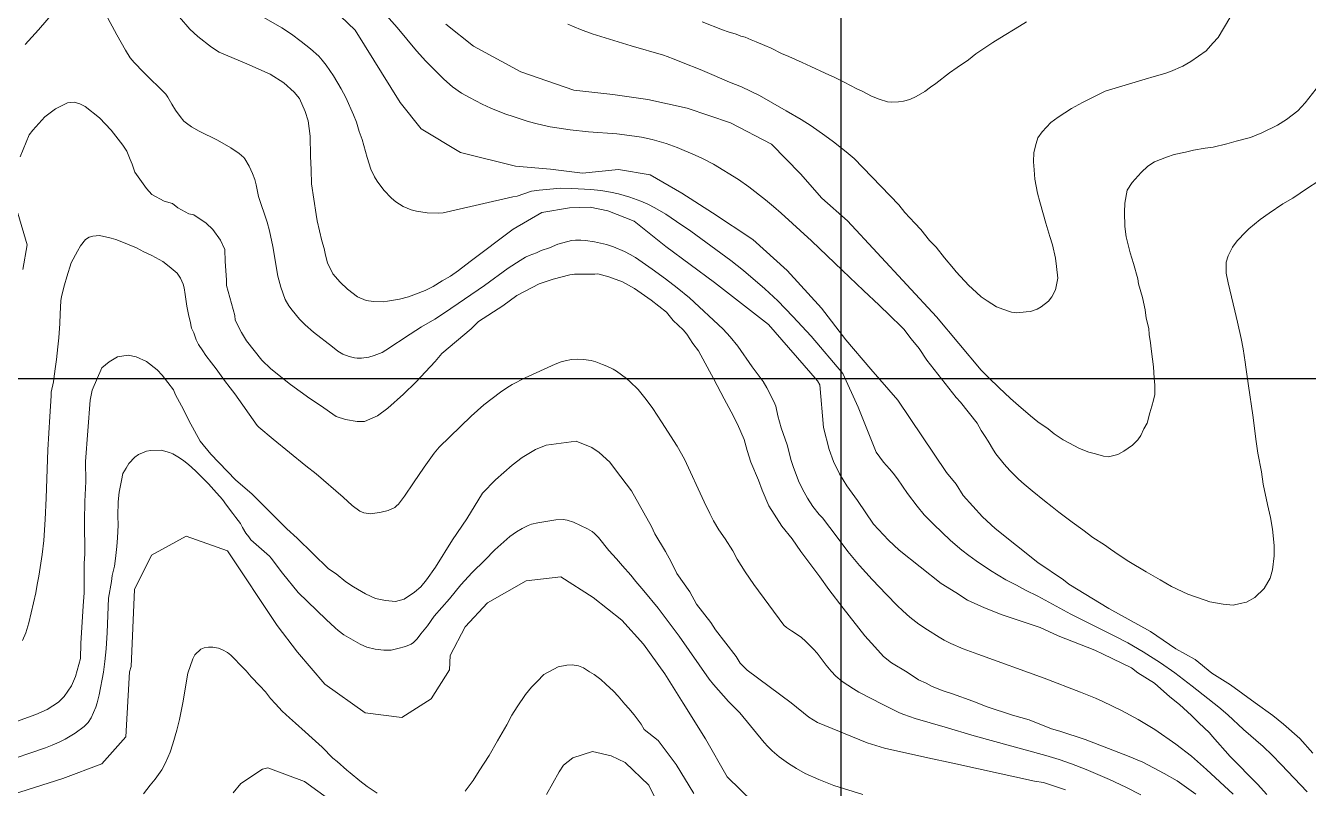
# Model space of a CAD drawing. Header units: metres. Extents: x 548946 to 557077, y 1838800 to 1845419.
# Drawn here: x 550744.4 to 551146.4, y 1843871.6 to 1844110.6 of the extents above; entities that cross this region are included whole.
import ezdxf

# ---------------------------------------------------------------- set-up
doc = ezdxf.new("R2010")
doc.units = ezdxf.units.M
doc.header["$LTSCALE"] = 28
for name, color, linetype, lineweight in [('1', 7, 'Continuous', 13), ('2', 7, 'Continuous', 13), ('60', 7, 'Continuous', 25)]:
    doc.layers.add(name, color=color, linetype=linetype, lineweight=lineweight)

msp = doc.modelspace()

# ---------------------------------------------------------------- linework, layer by layer
at = {"layer": '1'}
for points in [[(550838.38, 1844118.05), (550847.72, 1844109.26), (550861.85, 1844086.54), (550868.43, 1844078.32), (550880.68, 1844070.88), (550897.96, 1844066.59), (550908.96, 1844065.67), (550918.97, 1844064.38), (550930.24, 1844065.54), (550940.17, 1844063.86), (550950.05, 1844058.08), (550959.72, 1844052.01), (550972.34, 1844043.59), (550983.06, 1844033.93), (550993.89, 1844022.1), (551001.43, 1844012.21), (551009.26, 1844002.98), (551017.77, 1843993.27), (551033.06, 1843970.62), (551036.03, 1843966.9), (551038.22, 1843963.34), (551044.32, 1843956.67), (551048.29, 1843953.06), (551061.7, 1843942.4), (551069.69, 1843936.96), (551071.37, 1843935.63), (551083.94, 1843927.92), (551096.95, 1843920.77), (551104.95, 1843915.33), (551110.92, 1843911.95), (551116.23, 1843907.73), (551121.99, 1843904.07), (551129.76, 1843898.35), (551135.29, 1843894.41), (551138.64, 1843891.74), (551143.73, 1843887.24), (551147.82, 1843882.63)], [(550814.68, 1844115.71), (550824.71, 1844109.91), (550827.72, 1844107.92), (550830.78, 1844105.71), (550833.74, 1844103.34), (550836.28, 1844101.04), (550837.35, 1844099.86), (550838.58, 1844098.29), (550840.89, 1844094.91), (550843.27, 1844090.83), (550844.72, 1844088.06), (550847.15, 1844082.65), (550848.08, 1844080.39), (550848.97, 1844077.5), (550849.9, 1844074.92), (550851.48, 1844069.34), (550852.61, 1844065.7), (550853.71, 1844063.28), (550854.59, 1844061.86), (550856.71, 1844059.11), (550859.11, 1844056.58), (550860.41, 1844055.46), (550862.7, 1844053.92), (550865.24, 1844052.89), (550866.04, 1844052.66), (550866.88, 1844052.47), (550870.3, 1844051.97), (550873.66, 1844051.86), (550875.23, 1844051.98), (550877.54, 1844052.52), (550897.06, 1844056.93), (550898.44, 1844057.21), (550902.97, 1844058.71), (550905.32, 1844059.07), (550912.06, 1844059.71), (550915.55, 1844059.63), (550921.6, 1844059.27), (550924.66, 1844058.99), (550927.77, 1844058.45), (550930.19, 1844057.88), (550933.79, 1844056.88), (550937.26, 1844055.63), (550939.47, 1844054.64), (550941.66, 1844053.52), (550945.04, 1844051.52), (550948.44, 1844049.3), (550952.9, 1844046.24), (550965.45, 1844036.98), (550969.38, 1844033.85), (550976.06, 1844028.1), (550980.12, 1844024.35), (550984.89, 1844019.5), (550990.6, 1844013.31), (551000.58, 1844001.58), (551005.35, 1843991.09)], [(550857.51, 1844113.83), (550860.81, 1844110.09), (550866.93, 1844102.72), (550869.89, 1844099.48), (550875.44, 1844093.84), (550878.16, 1844091.48), (550881.06, 1844089.51), (550883.48, 1844088.13), (550887.49, 1844086.01), (550890.22, 1844084.72), (550894.63, 1844082.99), (550897.53, 1844082.02), (550901.95, 1844080.64), (550904.72, 1844079.87), (550908.81, 1844078.96), (550915.03, 1844077.96), (550920.81, 1844077.34), (550929.72, 1844076.72), (550935.29, 1844076.03), (550937.41, 1844075.66), (550940.74, 1844074.94), (550945.2, 1844073.69), (550948.57, 1844072.46), (550954.28, 1844070.08), (550956.58, 1844069.04), (550959.98, 1844067.21), (550967.86, 1844062.45), (550971.06, 1844060.13), (550976.25, 1844056.07), (550978.83, 1844053.98), (550981.19, 1844051.91), (550990.7, 1844043.15), (551000.46, 1844033.91), (551007.01, 1844027.58), (551011.96, 1844023.07), (551015.25, 1844019.76), (551018.97, 1844016.21), (551019.65, 1844015.47), (551021.99, 1844012.44), (551024.5, 1844009.45), (551026.91, 1844005.83), (551036.08, 1843994.13), (551037.39, 1843992.61), (551042.65, 1843986.01), (551043.9, 1843983.76), (551045.11, 1843981.9), (551046.08, 1843980.42), (551047.8, 1843977.62), (551048.44, 1843976.4), (551051.1, 1843973.21), (551052.92, 1843971.22), (551055.63, 1843968.54), (551057.4, 1843966.94), (551059.84, 1843964.83), (551063.79, 1843961.69), (551066.1, 1843959.86), (551068.18, 1843958.2), (551070.27, 1843956.54), (551072.44, 1843954.99), (551075.71, 1843952.57), (551078.87, 1843950.24), (551082.54, 1843947.87), (551084.38, 1843946.58), (551087.19, 1843944.71), (551090.22, 1843942.66), (551095.57, 1843939.48), (551099.96, 1843936.89), (551103.49, 1843934.8), (551108.65, 1843932.49), (551114.06, 1843930.52), (551115.51, 1843930.09), (551119.69, 1843929.27), (551122.91, 1843929.04), (551125.06, 1843929.48), (551127, 1843929.91), (551129.63, 1843931.4), (551132.6, 1843934.24), (551134.42, 1843937.44), (551135.23, 1843940.03), (551135.71, 1843944.47), (551135.75, 1843947.67), (551135.16, 1843952.79), (551134.54, 1843956.51)], [(550792.67, 1844113.26), (550795.92, 1844109.58), (550798.42, 1844107.23), (550802.65, 1844103.86), (550805.05, 1844102.31), (550813.77, 1844098.64), (550821.02, 1844095.42), (550825.38, 1844092.67), (550828.55, 1844089.79), (550830.2, 1844087.75), (550832.07, 1844083.71), (550833.01, 1844080.78), (550833.55, 1844075.98), (550833.66, 1844069.71), (550833.93, 1844065.49), (550834.03, 1844061.04), (550835.52, 1844051.49), (550835.75, 1844049.49), (550837.27, 1844043.18), (550837.94, 1844040.83), (550838.39, 1844038.65), (550839.06, 1844036.3), (550840.67, 1844032.84), (550842.99, 1844030.26), (550845.26, 1844028.09)], [(550918.32, 1844109.41), (550914.37, 1844111.05)], [(551058.09, 1844111.82), (551055.95, 1844110.47), (551049.7, 1844106.66), (551047.56, 1844105.32), (551042.27, 1844101.82), (551039.89, 1844099.95), (551036.37, 1844097.55), (551033.97, 1844095.88), (551029.66, 1844092.5), (551028, 1844091.31), (551026.26, 1844090.01), (551023.55, 1844088.4), (551021.56, 1844087.48), (551019.52, 1844086.94), (551017.95, 1844086.76), (551015.87, 1844086.63), (551014.55, 1844086.78), (551011.97, 1844087.58), (551009.47, 1844088.49), (551006.59, 1844090.06), (551004.9, 1844090.86), (551000.98, 1844092.91), (550998.02, 1844094.36), (550994.97, 1844095.71), (550990.54, 1844097.8), (550987.8, 1844099.08), (550983.59, 1844100.99), (550981.28, 1844101.93), (550978.1, 1844103.56), (550976.11, 1844104.43), (550973.39, 1844105.51), (550971.81, 1844106.23), (550969.93, 1844107.01), (550968.59, 1844107.36), (550967.12, 1844107.99), (550964.64, 1844108.7), (550962.78, 1844109.29), (550956.43, 1844111.85)], [(551121.8, 1844113.12), (551118.12, 1844106.91), (551116.53, 1844105.13), (551114.41, 1844102.69), (551109.61, 1844099.35), (551107.07, 1844097.96), (551103.18, 1844096.22), (551101.74, 1844095.76), (551097.1, 1844094.43), (551096.37, 1844094.21), (551082.74, 1844090.12)], [(551082.74, 1844090.12), (551075.62, 1844086.55), (551072.22, 1844084.64), (551068.05, 1844081.98), (551065.68, 1844080.29), (551062.97, 1844077.32), (551061.66, 1844075.45), (551061.1, 1844073.68), (551060.37, 1844070.84), (551060.32, 1844067.97), (551060.51, 1844065.43), (551060.75, 1844062.5), (551061.53, 1844058.12), (551062.31, 1844055.45), (551063.44, 1844051.3), (551064.12, 1844048.71), (551065.44, 1844044.58), (551066.22, 1844041.91), (551067.17, 1844037.73), (551067.47, 1844035.1), (551067.87, 1844031.53), (551067.15, 1844027.83), (551066.07, 1844025.62), (551064.99, 1844024.26), (551062.71, 1844022.48), (551061.46, 1844021.76), (551059.36, 1844021.05), (551058.04, 1844020.9), (551055.12, 1844020.66), (551053.38, 1844020.85), (551050.71, 1844021.78), (551048.72, 1844022.51), (551045.75, 1844024.36), (551043.89, 1844025.67), (551041.03, 1844028.3), (551040.06, 1844029.23), (551036.06, 1844033.44), (551035.19, 1844034.49), (551032.42, 1844037.88), (551029.76, 1844041.2), (551027.71, 1844043.34), (551024.95, 1844046.74), (551023.1, 1844048.72), (551019.96, 1844052.08), (551018.08, 1844054.43), (551004.06, 1844069.02), (551001.63, 1844071.12), (550997.57, 1844074.18), (550994.87, 1844076.16), (550990.63, 1844079.2), (550987.45, 1844081.22), (550982.76, 1844083.92), (550977.87, 1844086.8), (550974.42, 1844088.69), (550968.78, 1844091.47), (550964.99, 1844092.95), (550959.5, 1844095.28), (550955.8, 1844096.85), (550950.51, 1844099.01), (550947.63, 1844100.11), (550945.43, 1844101.01), (550944.34, 1844101.36), (550934.19, 1844104.27), (550921.93, 1844108.09), (550918.32, 1844109.41)], [(550923.8, 1844032.82), (550922.8, 1844032.71), (550916.44, 1844032.74), (550914.94, 1844032.57), (550909.76, 1844031.22), (550905.36, 1844029.7), (550898.4, 1844026.1), (550893.95, 1844022.8), (550886.38, 1844017.87), (550884.1, 1844015.57), (550874.82, 1844007.91), (550872.82, 1844005.39), (550866.71, 1843998.85), (550862.82, 1843995.1), (550857.98, 1843990.73), (550854.7, 1843988.33), (550850.58, 1843986.58), (550848.29, 1843986.58), (550844.67, 1843987.18), (550841.77, 1843988.12), (550836.79, 1843991.61), (550833.49, 1843993.78), (550827.4, 1843998.16), (550821.25, 1844003.05), (550818.4, 1844005.77), (550813.64, 1844011.83), (550812.07, 1844014.45), (550810.11, 1844018.29), (550809.94, 1844019.79), (550807.34, 1844029.15), (550807.39, 1844030.93), (550806.98, 1844036.73), (550806.8, 1844040.52), (550805.45, 1844043.42), (550803.05, 1844046.7), (550801.03, 1844048.75), (550797.18, 1844051.36), (550795.61, 1844051.69), (550792.09, 1844053.58), (550790.42, 1844054.91), (550787.79, 1844055.62), (550784, 1844057.73), (550782.26, 1844059.57), (550778.62, 1844064.74), (550777.83, 1844067.19), (550777.16, 1844068.64), (550776.09, 1844071.31), (550774.86, 1844073.2), (550771.27, 1844077.87), (550767.53, 1844081.76), (550763.05, 1844085.32), (550761.43, 1844086.15), (550759.59, 1844086.7), (550757.59, 1844086.47), (550753.75, 1844084.51), (550750.46, 1844082.1), (550746.63, 1844077.85), (550745.52, 1844076.45), (550742.75, 1844069.53)], [(551134.54, 1843956.51), (551133.67, 1843960.6), (551132.25, 1843966.93), (551131.71, 1843970.76), (551130.64, 1843976.62), (551130.12, 1843980.26), (551128.98, 1843988.51), (551127.72, 1843997.74), (551126.85, 1844003.63), (551126.67, 1844005.21), (551126, 1844009.32), (551125.33, 1844012.54), (551124.24, 1844017.7), (551123.44, 1844021.2), (551121.33, 1844030.04), (551120.69, 1844033.06), (551120.7, 1844036.46), (551121.26, 1844038.52), (551122.65, 1844041.17), (551124.11, 1844043.23), (551126.88, 1844046.04), (551127.78, 1844046.95), (551131.34, 1844049.85), (551134.2, 1844051.87), (551138.46, 1844054.75), (551141.54, 1844056.6), (551146.17, 1844059.73), (551149.43, 1844061.8)], [(550845.26, 1844028.09), (550848.38, 1844025.61), (550851.14, 1844024.5), (550853.4, 1844024.15), (550856.65, 1844024.12), (550857.85, 1844024.25), (550861.62, 1844024.88), (550864.38, 1844025.6), (550869.62, 1844027.61), (550872.1, 1844028.91), (550874.94, 1844030.65), (550877.61, 1844032.16), (550880.05, 1844033.86), (550883.78, 1844036.71), (550897.19, 1844046.86), (550906.17, 1844052.05), (550914.9, 1844053.53), (550921.38, 1844053.77), (550926.87, 1844052.54), (550935.1, 1844049.33), (550945.06, 1844041.37), (550960.34, 1844030.18), (550977.29, 1844016.99), (550992.6, 1843999.32), (550993.3, 1843998.04), (550994.51, 1843984.66), (550996.24, 1843977.83), (550997.57, 1843974), (550999.5, 1843970.18), (551001.84, 1843966.45), (551005.09, 1843961.82), (551010.17, 1843954.44), (551014.81, 1843949.38), (551018.22, 1843946.21), (551031.36, 1843935.77), (551036, 1843933), (551039.57, 1843930.61), (551044.93, 1843928.18), (551050.52, 1843926.02), (551062.4, 1843922.05), (551068.04, 1843919.39), (551079.49, 1843914.86), (551082.17, 1843913.64), (551091.05, 1843909.32), (551093.01, 1843907.76), (551098.2, 1843904.55), (551103.01, 1843900.27), (551106.08, 1843897.83), (551109.78, 1843894.44), (551112.07, 1843892.16), (551115.48, 1843888.99), (551116.38, 1843887.82), (551121.92, 1843881.6), (551130.53, 1843872.93), (551133.44, 1843869.7)], [(550741.98, 1844051.91), (550744.88, 1844041.96), (550743.51, 1844034.18)], [(550743.42, 1843917.9), (550744.45, 1843920.31), (550745.41, 1843923.5), (550746.2, 1843926.6), (550747.62, 1843932.91), (550748.01, 1843935.45), (550748.54, 1843938.14), (550749.56, 1843944.83), (550750.08, 1843949.24), (550750.55, 1843955.8), (550750.87, 1843962.51), (550751.38, 1843977.69), (550752.03, 1843988.11), (550752.38, 1843994.6), (550752.44, 1843995.81), (550753.18, 1843998.99), (550753.37, 1844000.8), (550753.82, 1844003.85), (550754.07, 1844005.97), (550754.52, 1844009.92), (550754.79, 1844012.74), (550755.17, 1844017.28), (550755.23, 1844020.28), (550755.46, 1844024.39), (550755.61, 1844025.71), (550756.58, 1844029.41), (550757.29, 1844031.89), (550758.68, 1844036.34), (550760.66, 1844039.96), (550761.66, 1844041.67), (550763.23, 1844043.64), (550764.35, 1844044.37), (550765.51, 1844044.7), (550767.59, 1844044.84)], [(550767.59, 1844044.84), (550769.84, 1844044.3), (550771.27, 1844044.06), (550772.71, 1844043.63), (550774.07, 1844043.09), (550776.38, 1844042.15), (550779.2, 1844040.98), (550781.44, 1844039.74), (550783.96, 1844038.63), (550787.47, 1844036.74), (550789.45, 1844035.17), (550791.89, 1844033.05), (550792.96, 1844031.48), (550793.78, 1844029.58), (550794.11, 1844028.42), (550794.45, 1844026.36), (550794.96, 1844022.73), (550795.52, 1844019.6), (550796.01, 1844017.96), (550796.45, 1844015.81), (550797.12, 1844014.39), (550797.87, 1844012.18), (550798.64, 1844010.67), (550799.96, 1844008.73), (550800.93, 1844007.24), (550802.69, 1844004.95), (550804.09, 1844003.12), (550806.71, 1843999.42), (550808.47, 1843997.13), (550809.28, 1843996.13), (550809.99, 1843995.21), (550816.99, 1843985.31), (550817.49, 1843984.84), (550821.96, 1843981), (550832.24, 1843972.66), (550835.47, 1843970.14), (550843.93, 1843962.82), (550846.79, 1843960.23), (550849.19, 1843958.46), (550850.45, 1843957.9), (550852.61, 1843957.65), (550855.88, 1843958.16), (550858.02, 1843958.63), (550860.13, 1843959.65), (550860.69, 1843960.1), (550861.25, 1843960.63), (550863.21, 1843963.14), (550865.95, 1843967.35), (550869.29, 1843972.25), (550872.47, 1843976.63), (550874.07, 1843978.54), (550884.07, 1843988.23), (550888.06, 1843991.79), (550893.29, 1843995.78), (550895.28, 1843997.12), (550896.95, 1843998.12), (550900.98, 1844000.28), (550910.35, 1844004.5), (550912.25, 1844005.23), (550913.51, 1844005.62), (550915.51, 1844006.01), (550917.28, 1844006.12), (550919.26, 1844006.04), (550921.68, 1844005.67), (550923.11, 1844005.24), (550925.25, 1844004.44), (550926.62, 1844003.89), (550928.53, 1844002.97), (550929.55, 1844002.32), (550932.69, 1844000.07), (550933.83, 1843999.08), (550936.37, 1843996.63), (550938.95, 1843993.5), (550940.96, 1843990.64), (550943.75, 1843986.44), (550948.57, 1843978.88), (550950.92, 1843974.74), (550957.07, 1843961.39), (550958.81, 1843957.71), (550959.96, 1843955.47), (550961.7, 1843952.57), (550963.67, 1843949.78), (550966.07, 1843946.03), (550967.44, 1843943.44), (550969.89, 1843939.41), (550972.69, 1843935.44), (550982.02, 1843922.78), (550982.86, 1843922.04), (550984.4, 1843920.93), (550987.48, 1843918.92), (550988.95, 1843917.65), (550991.36, 1843915.21), (550992.51, 1843913.93), (550995.27, 1843910.22), (550996.85, 1843908.3), (550998.3, 1843906.79), (551000.28, 1843905.06), (551003.9, 1843902.74), (551005.56, 1843901.77), (551013.04, 1843897.87), (551018.29, 1843895.29)], [(551111.17, 1843869.8), (551105.36, 1843873.96), (551101.28, 1843876.29), (551094.52, 1843879.83), (551089.72, 1843881.83), (551076.44, 1843886.91), (551068.51, 1843889.56), (551065.89, 1843890.28), (551058.97, 1843893.04), (551053.72, 1843894.48), (551045.79, 1843897.13), (551041.27, 1843898.9), (551034.91, 1843901.22), (551032.01, 1843902.15), (551028.54, 1843903.54), (551026.64, 1843904.59), (551024.24, 1843905.59), (551020.67, 1843907.97), (551015.75, 1843910.97), (551013.24, 1843912.96), (551010.61, 1843915.97), (551007.42, 1843919.41), (551000.59, 1843928.03), (550996.11, 1843933.87), (550993.36, 1843937.88), (550987.37, 1843945.83), (550984.62, 1843949.84), (550981.38, 1843953.78), (550977.34, 1843960.18), (550975.26, 1843965.03), (550974.14, 1843968.2), (550971.72, 1843973.77), (550970.54, 1843977.44), (550969.64, 1843980.9), (550967.56, 1843985.74), (550965.59, 1843989.58), (550963.35, 1843993.65), (550960.09, 1843999.88), (550955.27, 1844008.73), (550953.48, 1844011.06), (550951.63, 1844013.9), (550950.45, 1844015.29), (550947.32, 1844018.24), (550945.25, 1844020.79), (550940.5, 1844024.57), (550935.25, 1844028.29), (550931.45, 1844030.39), (550927.2, 1844031.94), (550923.8, 1844032.82)], [(550736.95, 1843890.9), (550747.65, 1843894.75), (550751.12, 1843896.35), (550754.71, 1843898.58), (550756.53, 1843900.41), (550758.79, 1843903.7), (550760.07, 1843906.68), (550761.66, 1843912.33), (550761.74, 1843917), (550762.42, 1843928.82), (550762.77, 1843932.91), (550762.75, 1843942.02), (550763.01, 1843945.09), (550762.85, 1843955.4), (550762.97, 1843961.49), (550763.27, 1843967.8), (550763.17, 1843974.07), (550764.64, 1843993.27), (550765.29, 1843996.39), (550768.35, 1844003.41), (550770.56, 1844005.29), (550773.23, 1844006.8), (550776.6, 1844007.39), (550779.09, 1844006.86), (550782.3, 1844005.4), (550785.64, 1844002.74), (550787.24, 1844001.1), (550790.81, 1843996.44), (550791.39, 1843994.89), (550793.93, 1843990.32), (550795.54, 1843986.85), (550799.11, 1843980.37), (550802.41, 1843976.29), (550810.2, 1843968.26), (550815.37, 1843963.78), (550826.32, 1843952.88), (550829.49, 1843949.99), (550839.29, 1843940.37), (550841.69, 1843938.82), (550844.81, 1843936.34), (550847.21, 1843934.79), (550850.9, 1843932.57), (550854.11, 1843931.11), (550857.22, 1843930.45), (550860.29, 1843930.19), (550863.04, 1843930.91), (550866.24, 1843933.1), (550868.28, 1843934.75), (550870.05, 1843936.97), (550872.84, 1843940.93), (550878.15, 1843949.43), (550882.67, 1843956.02), (550887.63, 1843964.08), (550891.7, 1843968.26), (550896.92, 1843972.91), (550900.01, 1843975.32), (550904.23, 1843977.79), (550907.59, 1843979.18), (550917.01, 1843980.41), (550921.86, 1843978.37), (550924.17, 1843976.89), (550927.56, 1843973.83), (550929.25, 1843971.39), (550934.25, 1843964.86), (550940.58, 1843953.63), (550941.65, 1843951.33), (550944.91, 1843945.82), (550946.69, 1843942.58), (550948.52, 1843938.94), (550952.63, 1843933.13), (550954.68, 1843929.31), (550959.18, 1843923.54), (550960.65, 1843921.28), (550967.07, 1843912.89), (550968.32, 1843910.81)], [(551005.35, 1843991.09), (551010.98, 1843976.97), (551013.33, 1843973.83), (551015.16, 1843971.77), (551016.31, 1843970.35), (551017.63, 1843968.59), (551020.76, 1843964.04), (551023.8, 1843960.04), (551026.07, 1843957.34), (551028.92, 1843954.34), (551034.32, 1843949.25), (551037.78, 1843946.27), (551039.99, 1843944.53), (551042.28, 1843942.87), (551046.78, 1843939.87), (551051.58, 1843936.97), (551054.97, 1843935.25), (551057.82, 1843933.7), (551061.61, 1843931.87), (551072.03, 1843926.19), (551085.61, 1843919.38), (551089.87, 1843917.17), (551094.63, 1843914.42), (551100.14, 1843910.89), (551104.58, 1843907.82), (551110.07, 1843903.66), (551118.37, 1843897), (551121.15, 1843894.66), (551126.1, 1843890.07), (551132.23, 1843884.7), (551135.05, 1843882.03), (551137.93, 1843879.11), (551146.02, 1843870.5)], [(550736.53, 1843879.51), (550750.65, 1843884.33), (550752.71, 1843885.1), (550754.89, 1843886.04), (550756.85, 1843887.04), (550759.94, 1843888.87), (550762.73, 1843890.95), (550764.01, 1843892.25), (550764.94, 1843893.74), (550766.38, 1843896.99), (550766.87, 1843898.39), (550767.45, 1843900.93), (550768.78, 1843907.99), (550769.25, 1843911.39), (550769.62, 1843915.29), (550769.94, 1843920.42), (550770.43, 1843931.17), (550770.43, 1843931.2), (550771.31, 1843936.4), (550771.59, 1843938.33), (550772.26, 1843941.2), (550772.58, 1843943.63), (550773.05, 1843947.37), (550773.24, 1843950.09), (550773.38, 1843954.1), (550773.35, 1843956.99), (550773.44, 1843961.39), (550773.7, 1843964.41), (550774.47, 1843968.09), (550774.93, 1843970.24), (550775.93, 1843971.95), (550776.75, 1843973.44), (550778.63, 1843975.35), (550779.83, 1843976.19), (550782.3, 1843977.27), (550783.68, 1843977.43), (550786.86, 1843977.59), (550789.53, 1843976.9), (550790.58, 1843976.42), (550791.55, 1843975.84), (550792.62, 1843975.16), (550794.03, 1843974.22), (550795.46, 1843973.09), (550797.67, 1843971.15), (550799.26, 1843969.53), (550801.74, 1843967.02), (550803.45, 1843965.12), (550806.09, 1843962.13), (550807.39, 1843960.38), (550809.39, 1843957.72)], [(550809.39, 1843957.72), (550810.33, 1843956.43), (550811.74, 1843954.6), (550812.38, 1843953.37), (550813.48, 1843951.6), (550814.32, 1843950.4), (550815.02, 1843949.48), (550820.86, 1843944.33), (550821.35, 1843943.72), (550824.91, 1843939.05), (550829.87, 1843933.02), (550838.58, 1843924.5), (550841.42, 1843921.88), (550842.38, 1843921.04), (550844.12, 1843919.72), (550849.22, 1843916.78), (550851.34, 1843915.89), (550854.01, 1843915.21), (550856.73, 1843914.85), (550858.97, 1843914.94), (550861.1, 1843915.38), (550863.48, 1843916.06), (550865.23, 1843916.81), (550866.02, 1843917.33), (550867.13, 1843918.48), (550868.3, 1843920.04), (550870.41, 1843922.5), (550872.44, 1843925.57), (550877.3, 1843930.98), (550880.83, 1843935.34), (550884.39, 1843939.21), (550888.33, 1843943.12), (550891.46, 1843946.36), (550896.22, 1843950.48), (550898.29, 1843952.01), (550900.01, 1843953.06), (550901.91, 1843953.99), (550902.97, 1843954.37), (550904.93, 1843954.83), (550910.56, 1843955.71), (550912.91, 1843955.83), (550914.12, 1843955.69), (550916.16, 1843955.04), (550920.54, 1843952.96), (550921.97, 1843952.1), (550922.7, 1843951.49), (550923.93, 1843950.17), (550927.17, 1843946.15), (550929.56, 1843943.57), (550931.49, 1843941.29), (550934.11, 1843938.39), (550935.67, 1843936.42), (550938.2, 1843933.54), (550942.66, 1843928.11), (550949.2, 1843919.31), (550958.68, 1843905.84), (550959.97, 1843904.15), (550964.74, 1843898.84), (550968.25, 1843895.24), (550975.93, 1843885.94), (550977.02, 1843884.71), (550978.42, 1843883.3), (550980.53, 1843881.49), (550983.55, 1843879.37), (550986, 1843877.84), (550988.78, 1843876.29), (550993.06, 1843874.36), (550997.67, 1843872.48), (551006.81, 1843869.63)], [(550800.33, 1843915.67), (550799.28, 1843915.25), (550797.49, 1843913.45), (550796.84, 1843912.18), (550795.25, 1843907.7), (550793.73, 1843898.35), (550792.63, 1843893.14), (550791.81, 1843889.85), (550790.51, 1843885.51), (550789.71, 1843882.92), (550788.3, 1843879.57), (550787.14, 1843877.44), (550784.98, 1843874.5), (550783.5, 1843872.63), (550781.32, 1843869.89)], [(550854.54, 1843870.08), (550851.41, 1843872.22), (550849.21, 1843873.96), (550846.14, 1843876.41), (550845.04, 1843877.28), (550842.03, 1843880.03), (550840.71, 1843881.07), (550837.33, 1843884.48), (550834.21, 1843887.32), (550831.99, 1843889.26), (550828.98, 1843892.01), (550827.09, 1843893.69), (550824.85, 1843895.82), (550822.7, 1843898.07), (550821.21, 1843899.8), (550819.58, 1843901.81), (550817.87, 1843903.71), (550815.14, 1843906.59), (550813.54, 1843908.4), (550811.38, 1843910.65), (550810.24, 1843911.91), (550808.68, 1843913.33), (550807.69, 1843914.12), (550806.09, 1843915.03), (550804.84, 1843915.49), (550803.11, 1843915.79), (550801.71, 1843915.83), (550800.33, 1843915.67)], [(550953.8, 1843870), (550948.3, 1843879.06), (550942.67, 1843886.63), (550938.28, 1843890.05), (550937.29, 1843891.73), (550935.15, 1843894.68), (550933.44, 1843896.58), (550932.19, 1843897.93), (550930.1, 1843900.48), (550928.62, 1843902.01), (550926.27, 1843904.24), (550924.71, 1843905.66), (550922.63, 1843907.31), (550921.14, 1843908.14), (550919.21, 1843909.32), (550917.74, 1843909.95), (550915.7, 1843910.31), (550914.01, 1843910.22), (550911.28, 1843909.71), (550906.86, 1843907.31), (550904.73, 1843905.07), (550902.94, 1843903.26), (550901.1, 1843900.96), (550898.44, 1843897.16), (550896.75, 1843894.57), (550895.2, 1843891.5), (550892.28, 1843886.48), (550889.71, 1843881.89), (550886.58, 1843877.04), (550884.73, 1843874.04), (550882.22, 1843870.66)], [(550968.32, 1843910.81), (550970.59, 1843908.63), (550984.31, 1843898.37), (550989.9, 1843893.93), (550992.64, 1843892.21), (551008.11, 1843885.85), (551013.63, 1843884.2), (551027.19, 1843881.17), (551035, 1843879.53), (551043.09, 1843877.66), (551060.56, 1843873.81), (551063.4, 1843873.38), (551070.27, 1843871.11)], [(551018.29, 1843895.29), (551019.66, 1843894.75), (551023.23, 1843893.5), (551032.64, 1843890.81), (551041.74, 1843888.06), (551064.18, 1843881.92), (551068.3, 1843880.64), (551072.2, 1843879.29), (551076.79, 1843877.47), (551084.1, 1843874.34), (551089.21, 1843872), (551093.89, 1843869.55)], [(550907.66, 1843869.63), (550911.58, 1843876.74), (550913, 1843878.86), (550915.95, 1843881.17), (550922.06, 1843883.11), (550927.94, 1843881.76), (550932.34, 1843879.72), (550939.72, 1843872.6), (550944.42, 1843862.94)], [(550809.42, 1843870.2), (550811.91, 1843873.11), (550818.61, 1843877.58), (550820.37, 1843878.05), (550831.8, 1843873.78), (550840.21, 1843867.69)]]:
    msp.add_lwpolyline(points, dxfattribs=at)
at = {"layer": '2'}
for points in [[(550744.29, 1844104.7), (550748.43, 1844109.27), (550753.65, 1844115.34)], [(550769.47, 1844114.31), (550772.96, 1844107.8), (550775.75, 1844102.95), (550777.23, 1844100.56), (550778.48, 1844099.04), (550781.38, 1844096.05), (550788.37, 1844089.13), (550789.02, 1844088.26), (550790.2, 1844086.05), (550791.39, 1844084.14), (550792.82, 1844082.11), (550794.04, 1844080.72), (550794.83, 1844080.02), (550796.45, 1844078.9), (550798.79, 1844077.59), (550804.59, 1844074.7), (550808.73, 1844072.33), (550811.37, 1844070.55), (550812.77, 1844069.26), (550813.12, 1844068.85), (550814.5, 1844066.58), (550815.52, 1844064.26), (550816.21, 1844062.38), (550816.67, 1844060.7), (550817.39, 1844057.08), (550820.1, 1844049.03), (550820.84, 1844046.32), (550821.94, 1844041.43), (550823.47, 1844032.13), (550824.37, 1844028.64), (550825.73, 1844024.82), (550826.91, 1844022.83), (550827.91, 1844021.44), (550830.23, 1844018.69), (550831.99, 1844016.88), (550834.65, 1844014.54), (550840.57, 1844009.93), (550842.27, 1844008.63), (550843.83, 1844007.7), (550845.83, 1844006.93), (550847.49, 1844006.51), (550848.33, 1844006.39), (550849.71, 1844006.37), (550851.98, 1844006.77), (550853.7, 1844007.27), (550856.15, 1844008.23), (550857.32, 1844008.89), (550864.98, 1844013.98), (550868.51, 1844016.2), (550872.66, 1844018.63), (550875.7, 1844020.62)], [(550876.08, 1844111.1), (550884.82, 1844104.16), (550899.57, 1844096.11), (550916.24, 1844090.46), (550928.44, 1844089.04), (550939.38, 1844087.48), (550951.73, 1844084.79), (550965.33, 1844080.2), (550978.14, 1844073.47), (550987.28, 1844064.14), (550993.91, 1844056.57), (551002.04, 1844049.43)], [(551148.93, 1844090.8), (551145.44, 1844086.41), (551143.14, 1844083.96), (551139.56, 1844081.18), (551136.81, 1844079.44), (551131.84, 1844077.07), (551128.29, 1844075.62), (551123.77, 1844074.44), (551120.91, 1844073.64), (551116.65, 1844072.58), (551114.12, 1844072.2), (551110.39, 1844071.59), (551107.88, 1844071.02), (551104.35, 1844070.24), (551101.98, 1844069.4), (551098.24, 1844067.93)], [(551002.04, 1844049.43), (551029.91, 1844019.38), (551043.88, 1844002.67), (551046.25, 1844000.28), (551049.45, 1843997.22), (551053.07, 1843993.82), (551055.6, 1843991.63), (551059.3, 1843988.34), (551061.6, 1843986.51), (551064.91, 1843984.22), (551066.79, 1843982.72), (551069.57, 1843980.85), (551071.39, 1843979.91), (551074.74, 1843978.1), (551077.62, 1843977), (551079.69, 1843976.38), (551082.24, 1843975.72), (551083.78, 1843975.51), (551086.75, 1843976.23), (551088.63, 1843977.3), (551091.27, 1843979.12), (551092.98, 1843980.84), (551093.88, 1843982.17), (551094.88, 1843984.29), (551095.92, 1843986.02), (551096.79, 1843989.26), (551097.41, 1843991.33), (551097.95, 1843993.29), (551098.32, 1843995.05), (551098.27, 1843997.99), (551098.12, 1844000.16), (551097.9, 1844003.75), (551097.54, 1844006.09), (551097.18, 1844009.29), (551096.97, 1844011.17), (551096.56, 1844013.88), (551096.46, 1844015.68), (551095.61, 1844018.91), (551095.31, 1844021.54), (551094.49, 1844025.44), (551093.25, 1844029.68), (551092.98, 1844031.27), (551091.67, 1844036.07), (551090.62, 1844039.47), (551089.29, 1844044.46), (551088.93, 1844047.65), (551088.79, 1844052.2), (551088.96, 1844054.98), (551089.64, 1844059.05), (551091.18, 1844061.42), (551094.05, 1844064.6), (551096.11, 1844066.54), (551098.24, 1844067.93)], [(550875.7, 1844020.62), (550888.2, 1844029.24), (550895.61, 1844034.6), (550899.38, 1844037.04), (550901.12, 1844038.07), (550902.22, 1844038.6), (550904.48, 1844039.42), (550906.02, 1844040.12), (550908.56, 1844041.04), (550911.25, 1844042.17), (550915.54, 1844043.25), (550916.78, 1844043.43), (550918.46, 1844043.42), (550919.84, 1844043.32), (550922.73, 1844042.91), (550926.49, 1844042.05), (550928.66, 1844041.3), (550932.15, 1844039.81), (550933.91, 1844038.93), (550935.57, 1844037.92), (550940.79, 1844034.33), (550944.96, 1844031.27), (550948.65, 1844028.5), (550952.52, 1844025.36), (550963.07, 1844015.46), (550965.21, 1844013.15), (550967.62, 1844010.22), (550972.14, 1844003.73), (550975.52, 1843999.05), (550976.68, 1843997.1), (550978.6, 1843993.45), (550979.24, 1843992.08), (550979.5, 1843991.37), (550980.21, 1843988.39), (550981.26, 1843984.63), (550983.04, 1843979.29), (550984.32, 1843974.34), (550985.03, 1843972.2), (550986.88, 1843967.46), (550988.37, 1843964.42), (550989.41, 1843962.53), (550991.11, 1843959.88), (550993.13, 1843957.43), (550994.13, 1843956.34), (550996.49, 1843953.39), (550999.68, 1843949.03), (551002.13, 1843945.83), (551005.72, 1843941.45), (551009.72, 1843937.09), (551014.26, 1843932.32), (551017.6, 1843928.94), (551019.34, 1843927.25), (551021.57, 1843925.25), (551024.35, 1843923.07), (551027.05, 1843921.24), (551030.75, 1843918.94), (551032.29, 1843918.06), (551034.4, 1843916.99), (551038.26, 1843915.35), (551042.8, 1843913.6), (551063.64, 1843906.09), (551075.06, 1843901.77), (551079.73, 1843899.82), (551082.04, 1843898.77), (551087.88, 1843895.96), (551093.09, 1843893.21), (551098.36, 1843890.04), (551104.94, 1843885.45), (551109.83, 1843881.68), (551114.56, 1843877.53), (551122.91, 1843869.79)], [(550972.56, 1843867.11), (550964.3, 1843875.15), (550957.48, 1843887.14), (550950.51, 1843898.33), (550944.7, 1843907.46), (550938.09, 1843916.75), (550931.31, 1843924.33), (550922.26, 1843931.37), (550912.11, 1843937.89), (550901.24, 1843936.66), (550889.14, 1843929.7), (550882.16, 1843922.21), (550877.45, 1843913.2), (550877.23, 1843908.76), (550871.5, 1843899.61), (550862.37, 1843893.8), (550850.78, 1843895.21), (550838.23, 1843904.28), (550829.6, 1843914.22), (550823.23, 1843922.63), (550807.73, 1843945.99), (550794.71, 1843950.59), (550783.9, 1843944.7), (550778.51, 1843933.91), (550777.5, 1843909.79), (550776.97, 1843908.09), (550775.77, 1843887.76), (550768.27, 1843879.32), (550756.08, 1843874.63), (550738.27, 1843869)]]:
    msp.add_lwpolyline(points, dxfattribs=at)
at = {"layer": '60'}
for p, q in [((551000, 1840000), (551000, 1845000)), ((550000, 1844000), (553000, 1844000))]:
    msp.add_line(p, q, dxfattribs=at)

doc.saveas('drawing.dxf')
